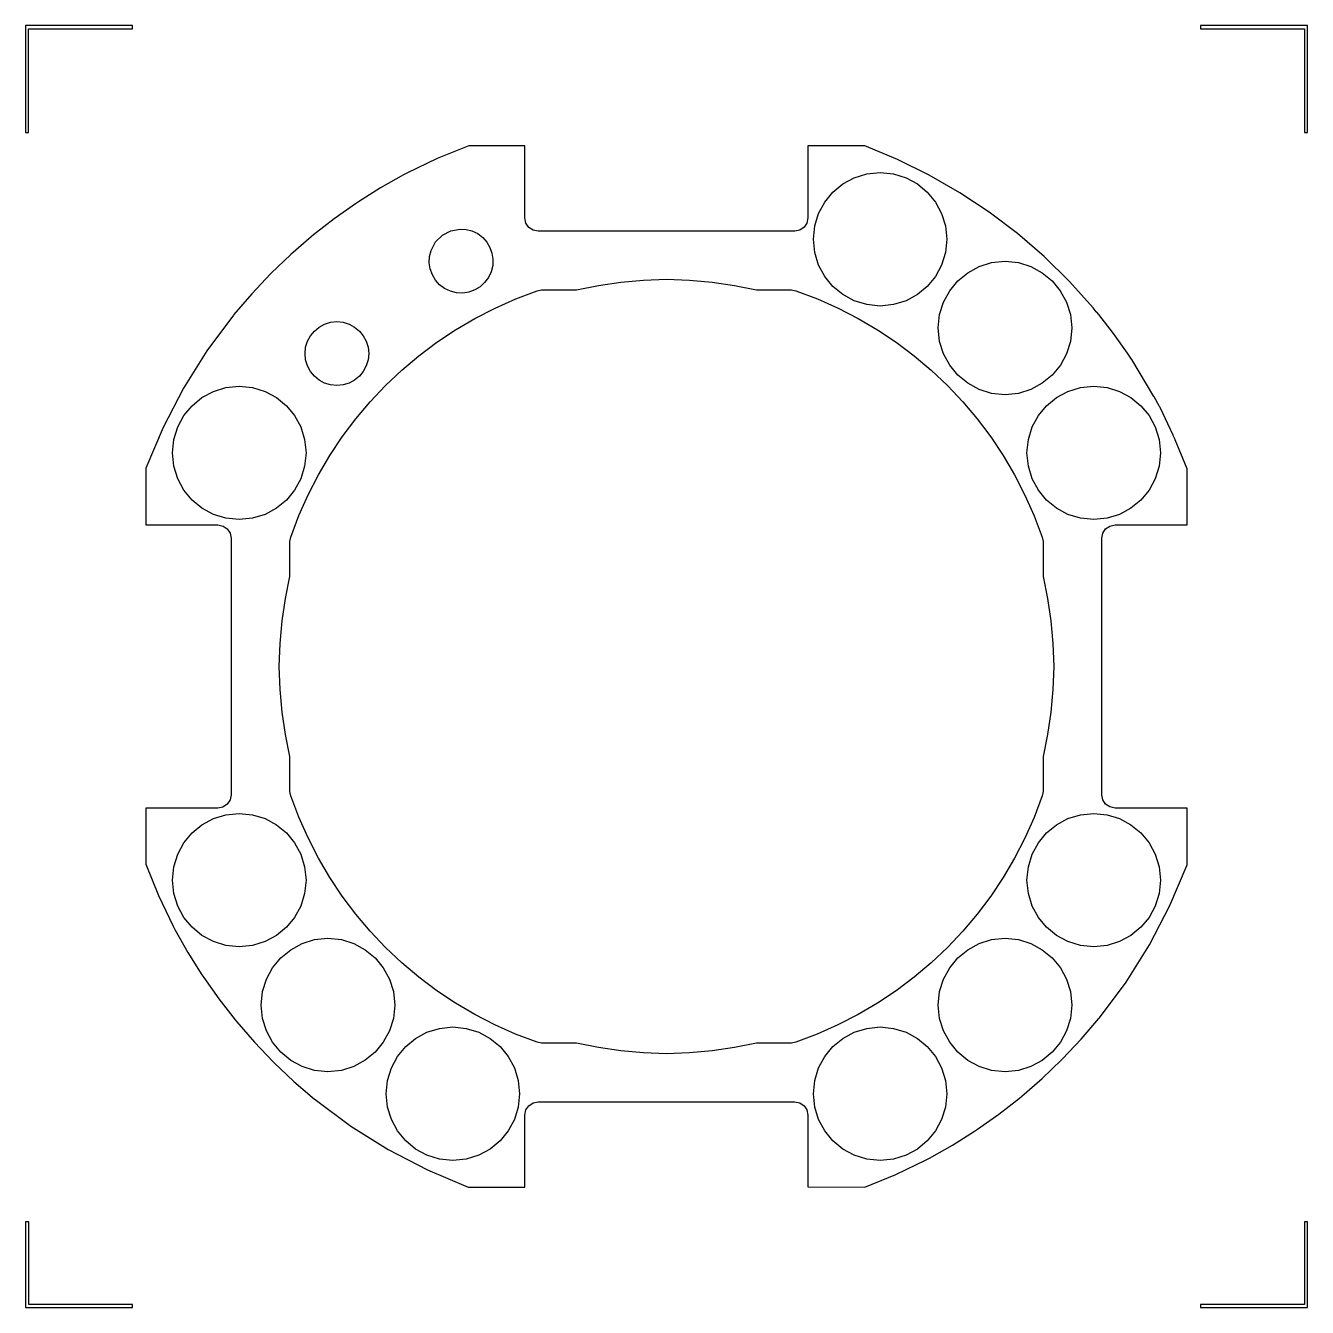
# Model space of a CAD drawing. Extents: x 0 to 12, y 0 to 12.
import ezdxf

# ---------------------------------------------------------------- set-up
doc = ezdxf.new("R2010")
doc.units = 0
doc.layers.add('Layer_1', color=7, linetype='CONTINUOUS')

msp = doc.modelspace()

# ---------------------------------------------------------------- linework, layer by layer
at = {"layer": 'Layer_1', "color": 7}
for points in [[(0, 12.000011), (0, 10.999996), (0.028332, 10.999996), (0.028332, 11.971623), (1.000015, 11.971623), (1.000015, 12.000011), (0, 12.000011), (0, 12.000011)], [(10.999997, 12.000011), (10.999997, 11.971623), (11.97168, 11.971623), (11.97168, 10.999996), (12.000012, 10.999996), (12.000012, 11.98579), (12.000012, 12.000011), (10.999997, 12.000011), (10.999997, 12.000011)], [(0.000056, 0.799978), (0.000056, 0), (1.000071, 0), (1.000071, 0.028332), (0.028389, 0.028332), (0.028389, 0.799978), (0.000056, 0.799978), (0.000056, 0.799978)], [(11.97168, 0.799978), (11.97168, 0.028332), (10.999997, 0.028332), (10.999997, 0), (12.000012, 0), (12.000012, 0.799978), (11.97168, 0.799978), (11.97168, 0.799978)]]:
    msp.add_lwpolyline(points, close=True, dxfattribs=at)
for points in [[(4.148028, 10.874997), (3.854335, 10.755743), (3.568425, 10.618902), (3.538603, 10.603413), (3.537784, 10.602973), (3.323529, 10.481751), (3.115224, 10.350571), (3.115224, 10.350515), (3.087499, 10.331884), (2.887345, 10.190509), (2.694041, 10.039905), (2.674088, 10.023699), (2.482878, 9.857906), (2.299921, 9.683048), (2.299639, 9.682823), (2.292033, 9.675106), (2.11633, 9.489044), (1.949948, 9.294602), (1.94961, 9.294215), (1.945145, 9.288758), (1.944863, 9.288428), (1.697612, 8.955656), (1.477978, 8.60484), (1.286803, 8.237736), (1.124928, 7.856095), (1.124928, 7.324944), (1.799894, 7.324944), (1.848542, 7.315125), (1.888273, 7.288347), (1.915068, 7.248627), (1.924907, 7.199983), (1.924907, 4.799992), (1.915392, 4.752151), (1.888292, 4.711593), (1.847735, 4.684493), (1.799894, 4.674976), (1.124928, 4.674976), (1.124928, 4.14807), (1.243966, 3.854889), (1.380528, 3.569459), (1.380867, 3.568742), (1.397239, 3.537323), (1.397239, 3.537266), (1.518589, 3.322785), (1.649915, 3.114264), (1.667388, 3.088302), (1.809279, 2.887379), (1.96047, 2.693356), (1.975791, 2.674559), (1.975791, 2.674503), (2.141767, 2.483036), (2.316829, 2.299842), (2.316829, 2.299729), (2.324658, 2.292122), (2.324658, 2.292066), (2.510877, 2.116162), (2.705494, 1.949596), (2.705776, 1.949426), (2.710628, 1.945402), (2.710628, 1.945346), (2.71091, 1.945177), (3.043796, 1.69782), (3.394746, 1.478112), (3.761999, 1.286885), (4.143794, 1.124968), (4.487863, 1.124968), (4.487863, 1.124968), (4.674725, 1.125194), (4.674725, 1.799992), (4.684559, 1.848623), (4.71134, 1.888337), (4.751054, 1.915118), (4.799684, 1.924952), (7.199677, 1.924952), (7.248326, 1.915134), (7.288058, 1.888357), (7.314853, 1.848637), (7.324693, 1.799992), (7.324693, 1.126903), (7.85678, 1.126734), (8.147311, 1.245042), (8.430211, 1.380568), (8.462898, 1.397546), (8.676726, 1.518539), (8.884631, 1.649451), (8.912246, 1.668082), (9.1122, 1.809355), (9.305317, 1.95984), (9.325713, 1.976432), (9.325713, 1.976488), (9.516605, 2.141966), (9.699274, 2.316478), (9.708037, 2.325463), (9.883042, 2.510813), (10.048798, 2.704479), (10.04908, 2.704704), (10.055088, 2.712091), (10.302219, 3.044773), (10.521744, 3.395483), (10.712828, 3.76247), (10.874636, 4.143983), (10.874636, 4.488713), (10.874636, 4.489263), (10.875229, 4.674967), (10.199603, 4.674967), (10.150959, 4.684807), (10.111239, 4.711603), (10.084461, 4.751334), (10.074644, 4.799983), (10.074644, 7.199974), (10.084477, 7.248605), (10.111259, 7.288319), (10.150972, 7.315101), (10.199603, 7.324935), (10.874622, 7.324935), (10.874622, 7.851676), (10.763331, 8.121937), (10.761609, 8.125134), (10.743804, 8.164215), (10.743409, 8.165152), (10.621094, 8.425987), (10.618723, 8.430121), (10.615525, 8.435413), (10.564429, 8.525922), (10.563103, 8.528293), (10.355901, 8.875173), (10.354348, 8.877323), (10.35401, 8.87771), (10.346624, 8.887797), (10.314818, 8.934981), (10.184626, 9.118529), (10.046653, 9.296303), (10.02791, 9.317359), (10.023942, 9.322044), (9.993736, 9.358314), (9.771661, 9.605547), (9.535044, 9.837433), (9.284706, 10.05341), (9.021469, 10.252916), (8.746154, 10.435389), (8.459583, 10.600266), (8.162577, 10.746984), (7.855956, 10.874983), (7.324586, 10.874983), (7.324586, 10.20002), (7.314801, 10.151465), (7.288116, 10.111779), (7.248518, 10.084962), (7.199996, 10.075018), (4.800003, 10.075018), (4.752161, 10.084533), (4.711603, 10.111633), (4.684503, 10.152192), (4.674987, 10.200034), (4.674987, 10.874997), (4.148028, 10.874997), (4.148028, 10.874997)], [(7.999974, 10.624965), (8.125512, 10.61221), (8.242635, 10.57565), (8.348779, 10.517849), (8.441377, 10.441372), (8.517864, 10.348785), (8.575674, 10.24265), (8.61224, 10.125533), (8.624998, 9.999998), (8.61224, 9.87446), (8.575674, 9.757337), (8.517864, 9.651193), (8.441377, 9.558595), (8.348779, 9.482108), (8.242635, 9.424299), (8.125512, 9.387732), (7.999974, 9.374975), (7.874437, 9.387732), (7.757313, 9.424299), (7.65117, 9.482108), (7.558571, 9.558595), (7.482085, 9.651193), (7.424275, 9.757337), (7.387709, 9.87446), (7.374951, 9.999998), (7.387709, 10.125533), (7.424275, 10.24265), (7.482085, 10.348785), (7.558571, 10.441372), (7.65117, 10.517849), (7.757313, 10.57565), (7.874437, 10.61221), (7.999974, 10.624965), (7.999974, 10.624965)], [(4.068926, 10.095468), (4.124267, 10.092012), (4.178011, 10.078325), (4.232329, 10.052377), (4.279019, 10.016937), (4.317353, 9.973622), (4.346603, 9.92405), (4.366041, 9.86984), (4.374939, 9.81261), (4.37257, 9.753978), (4.358204, 9.695561), (4.332357, 9.641229), (4.297081, 9.594323), (4.253965, 9.555635), (4.204596, 9.525958), (4.150564, 9.506085), (4.093458, 9.496809), (4.034866, 9.498923), (3.976377, 9.513219), (3.922049, 9.539156), (3.875351, 9.574591), (3.837011, 9.617904), (3.807756, 9.667477), (3.788314, 9.72169), (3.77941, 9.778925), (3.781774, 9.837562), (3.79613, 9.895983), (3.838844, 9.975439), (3.901821, 10.037678), (3.980138, 10.078941), (4.06887, 10.095468), (4.068926, 10.095468)], [(9.169323, 9.794284), (9.294851, 9.78153), (9.411968, 9.744973), (9.518107, 9.687178), (9.610703, 9.610709), (9.687191, 9.518129), (9.745004, 9.412004), (9.781578, 9.294896), (9.794346, 9.169371), (9.781589, 9.043834), (9.745022, 8.92671), (9.687212, 8.820567), (9.610726, 8.727969), (9.518127, 8.651482), (9.411984, 8.593672), (9.29486, 8.557106), (9.169323, 8.544348), (9.043785, 8.557106), (8.926662, 8.593672), (8.820518, 8.651482), (8.72792, 8.727969), (8.651433, 8.820567), (8.593623, 8.92671), (8.557057, 9.043834), (8.544299, 9.169371), (8.557059, 9.294896), (8.593629, 9.412004), (8.651442, 9.518129), (8.727931, 9.610709), (8.820531, 9.687178), (8.926673, 9.744973), (9.043793, 9.78153), (9.169323, 9.794284), (9.169323, 9.794284)], [(6.000001, 9.624951), (6.216172, 9.618405), (6.428958, 9.599162), (6.638064, 9.567816), (6.843193, 9.52496), (7.171333, 9.52496), (7.212123, 9.518125), (7.4123, 9.442518), (7.606683, 9.356085), (7.794912, 9.259184), (7.976628, 9.152177), (8.15147, 9.035423), (8.319079, 8.909281), (8.479094, 8.774113), (8.631157, 8.630276), (8.774907, 8.478132), (8.909985, 8.318041), (9.036031, 8.150361), (9.152685, 7.975453), (9.259587, 7.793677), (9.356378, 7.605393), (9.442697, 7.41096), (9.518186, 7.210738), (9.525021, 7.170003), (9.525021, 6.842857), (9.567859, 6.637803), (9.599207, 6.428783), (9.618461, 6.216083), (9.625013, 5.999994), (9.618461, 5.783894), (9.599208, 5.571178), (9.56786, 5.362141), (9.525021, 5.157075), (9.525021, 4.828771), (9.518186, 4.787982), (9.442581, 4.587794), (9.356148, 4.393401), (9.259246, 4.205162), (9.152235, 4.023437), (9.035476, 3.848586), (8.909328, 3.680968), (8.774152, 3.520945), (8.630307, 3.368874), (8.478153, 3.225117), (8.318052, 3.090033), (8.150362, 2.963981), (7.975444, 2.847322), (7.793657, 2.740415), (7.605363, 2.64362), (7.41092, 2.557298), (7.210689, 2.481807), (7.169953, 2.474972), (6.84292, 2.474972), (6.637854, 2.432134), (6.428816, 2.400786), (6.2161, 2.381534), (6.000001, 2.374982), (5.783909, 2.381534), (5.571213, 2.400786), (5.362194, 2.432134), (5.157136, 2.474972), (4.828779, 2.474972), (4.787989, 2.481807), (4.587806, 2.557407), (4.393417, 2.643835), (4.205181, 2.740732), (4.023459, 2.847736), (3.84861, 2.964489), (3.680995, 3.090631), (3.520972, 3.2258), (3.368902, 3.369638), (3.225144, 3.521784), (3.090059, 3.681878), (2.964006, 3.849561), (2.847344, 4.024471), (2.740435, 4.20625), (2.643636, 4.394536), (2.557309, 4.588971), (2.481813, 4.789194), (2.474978, 4.829929), (2.474978, 5.157075), (2.432142, 5.362143), (2.400796, 5.571181), (2.381545, 5.783896), (2.374989, 5.999994), (2.381547, 6.21608), (2.400799, 6.42878), (2.432144, 6.637802), (2.474978, 6.842857), (2.474978, 7.171381), (2.48187, 7.212171), (2.557472, 7.412338), (2.6439, 7.606711), (2.740794, 7.794931), (2.847793, 7.976639), (2.964539, 8.151473), (3.090671, 8.319076), (3.22583, 8.479086), (3.369656, 8.631144), (3.521789, 8.774891), (3.681869, 8.909967), (3.849536, 9.036012), (4.024431, 9.152666), (4.206193, 9.259569), (4.394464, 9.356363), (4.588883, 9.442686), (4.78909, 9.51818), (4.829826, 9.52496), (5.156862, 9.52496), (5.361983, 9.567816), (5.57107, 9.599162), (5.783837, 9.618404), (6.000001, 9.624951), (6.000001, 9.624951)], [(2.913966, 9.229454), (2.973869, 9.223291), (3.029774, 9.205614), (3.080453, 9.177704), (3.124675, 9.140842), (3.16121, 9.096308), (3.188828, 9.045383), (3.206299, 8.989347), (3.212393, 8.929482), (3.206296, 8.869618), (3.188823, 8.813577), (3.161205, 8.762643), (3.124671, 8.718098), (3.08045, 8.681225), (3.029773, 8.653305), (2.973868, 8.635621), (2.913966, 8.629456), (2.854076, 8.635642), (2.798182, 8.653337), (2.747512, 8.681261), (2.703298, 8.718133), (2.666769, 8.762672), (2.639155, 8.813597), (2.621686, 8.869627), (2.615592, 8.929482), (2.621686, 8.989335), (2.639155, 9.045359), (2.666769, 9.096275), (2.703298, 9.140804), (2.747512, 9.177666), (2.798182, 9.205581), (2.854076, 9.22327), (2.913966, 9.229454), (2.913966, 9.229454)], [(1.999995, 8.624991), (2.125533, 8.612236), (2.242657, 8.575675), (2.348801, 8.517875), (2.441399, 8.441398), (2.517885, 8.34881), (2.575695, 8.242675), (2.612261, 8.125558), (2.625018, 8.000023), (2.612261, 7.874486), (2.575695, 7.757362), (2.517885, 7.651219), (2.441399, 7.558621), (2.348801, 7.482134), (2.242657, 7.424324), (2.125533, 7.387758), (1.999995, 7.375), (1.874458, 7.387758), (1.757336, 7.424325), (1.651192, 7.482135), (1.558594, 7.558622), (1.482108, 7.65122), (1.424298, 7.757363), (1.387732, 7.874486), (1.374974, 8.000023), (1.387732, 8.125558), (1.424298, 8.242675), (1.482108, 8.348809), (1.558594, 8.441397), (1.651192, 8.517874), (1.757336, 8.575675), (1.874458, 8.612235), (1.999995, 8.624991), (1.999995, 8.624991)], [(10.000004, 8.624991), (10.125542, 8.612236), (10.242665, 8.575675), (10.348809, 8.517875), (10.441407, 8.441398), (10.517894, 8.34881), (10.575704, 8.242675), (10.61227, 8.125558), (10.625028, 8.000023), (10.61227, 7.874486), (10.575704, 7.757362), (10.517894, 7.651219), (10.441407, 7.558621), (10.348809, 7.482134), (10.242665, 7.424324), (10.125542, 7.387758), (10.000004, 7.375), (9.874467, 7.387758), (9.757343, 7.424324), (9.6512, 7.482134), (9.558601, 7.558621), (9.482115, 7.651219), (9.424305, 7.757362), (9.387738, 7.874486), (9.374981, 8.000023), (9.387738, 8.125558), (9.424305, 8.242675), (9.482115, 8.34881), (9.558601, 8.441398), (9.6512, 8.517875), (9.757343, 8.575675), (9.874467, 8.612236), (10.000004, 8.624991), (10.000004, 8.624991)], [(1.999995, 4.624987), (2.125533, 4.612232), (2.242657, 4.575671), (2.348801, 4.517871), (2.441399, 4.441394), (2.517885, 4.348806), (2.575695, 4.242671), (2.612261, 4.125554), (2.625018, 4.000019), (2.612261, 3.874482), (2.575695, 3.757358), (2.517885, 3.651215), (2.441399, 3.558617), (2.348801, 3.48213), (2.242657, 3.42432), (2.125533, 3.387754), (1.999995, 3.374996), (1.874458, 3.387755), (1.757336, 3.424321), (1.651192, 3.482131), (1.558594, 3.558618), (1.482108, 3.651216), (1.424298, 3.757359), (1.387732, 3.874482), (1.374974, 4.000019), (1.387732, 4.125554), (1.424298, 4.242671), (1.482108, 4.348805), (1.558594, 4.441393), (1.651192, 4.51787), (1.757336, 4.575671), (1.874458, 4.612231), (1.999995, 4.624987), (1.999995, 4.624987)], [(10.000004, 4.624987), (10.125542, 4.612232), (10.242665, 4.575671), (10.348809, 4.517871), (10.441407, 4.441394), (10.517894, 4.348806), (10.575704, 4.242671), (10.61227, 4.125554), (10.625028, 4.000019), (10.61227, 3.874482), (10.575704, 3.757358), (10.517894, 3.651215), (10.441407, 3.558617), (10.348809, 3.48213), (10.242665, 3.42432), (10.125542, 3.387754), (10.000004, 3.374996), (9.874467, 3.387754), (9.757343, 3.42432), (9.6512, 3.48213), (9.558601, 3.558617), (9.482115, 3.651215), (9.424305, 3.757358), (9.387738, 3.874482), (9.374981, 4.000019), (9.387738, 4.125554), (9.424305, 4.242671), (9.482115, 4.348806), (9.558601, 4.441394), (9.6512, 4.517871), (9.757343, 4.575672), (9.874467, 4.612232), (10.000004, 4.624987), (10.000004, 4.624987)], [(2.830676, 3.455639), (2.956204, 3.442873), (3.073318, 3.406306), (3.179453, 3.348501), (3.272043, 3.272024), (3.348523, 3.179438), (3.406327, 3.073308), (3.44289, 2.956197), (3.455646, 2.830671), (3.44289, 2.705142), (3.406327, 2.588026), (3.348523, 2.481887), (3.272043, 2.389291), (3.179453, 2.312803), (3.073318, 2.25499), (2.956204, 2.218417), (2.830676, 2.205648), (2.705139, 2.218406), (2.588016, 2.254972), (2.481873, 2.312782), (2.389275, 2.389269), (2.312789, 2.481867), (2.25498, 2.58801), (2.218413, 2.705134), (2.205656, 2.830671), (2.218413, 2.956206), (2.25498, 3.073323), (2.312789, 3.179458), (2.389275, 3.272046), (2.481873, 3.348523), (2.588016, 3.406323), (2.705139, 3.442884), (2.830676, 3.455639), (2.830676, 3.455639)], [(9.169323, 3.455639), (9.29486, 3.442884), (9.411984, 3.406323), (9.518127, 3.348523), (9.610726, 3.272046), (9.687212, 3.179458), (9.745022, 3.073323), (9.781589, 2.956206), (9.794346, 2.830671), (9.781589, 2.705134), (9.745022, 2.58801), (9.687212, 2.481867), (9.610726, 2.389269), (9.518127, 2.312782), (9.411984, 2.254972), (9.29486, 2.218406), (9.169323, 2.205648), (9.043785, 2.218406), (8.926662, 2.254972), (8.820518, 2.312782), (8.72792, 2.389269), (8.651433, 2.481867), (8.593623, 2.58801), (8.557057, 2.705134), (8.544299, 2.830671), (8.557057, 2.956206), (8.593623, 3.073323), (8.651433, 3.179458), (8.72792, 3.272046), (8.820518, 3.348523), (8.926662, 3.406323), (9.043785, 3.442884), (9.169323, 3.455639), (9.169323, 3.455639)], [(3.999971, 2.624958), (4.125508, 2.612202), (4.242632, 2.575642), (4.348775, 2.517841), (4.441373, 2.441365), (4.51786, 2.348777), (4.575669, 2.242642), (4.612236, 2.125525), (4.624995, 1.99999), (4.612234, 1.874462), (4.575664, 1.757349), (4.517852, 1.651214), (4.441362, 1.558625), (4.348763, 1.482145), (4.242621, 1.424341), (4.125501, 1.387778), (3.999971, 1.375022), (3.874442, 1.387778), (3.757326, 1.424341), (3.651186, 1.482145), (3.55859, 1.558625), (3.482103, 1.651214), (3.42429, 1.757349), (3.387716, 1.874462), (3.374948, 1.99999), (3.387705, 2.125525), (3.424272, 2.242642), (3.482081, 2.348777), (3.558568, 2.441365), (3.651166, 2.517841), (3.75731, 2.575642), (3.874434, 2.612202), (3.999971, 2.624958), (3.999971, 2.624958)], [(7.999974, 2.624958), (8.125512, 2.612202), (8.242635, 2.575642), (8.348779, 2.517841), (8.441377, 2.441365), (8.517864, 2.348777), (8.575674, 2.242642), (8.61224, 2.125525), (8.624998, 1.99999), (8.612238, 1.874462), (8.575668, 1.757349), (8.517855, 1.651214), (8.441366, 1.558625), (8.348767, 1.482145), (8.242624, 1.424341), (8.125504, 1.387778), (7.999974, 1.375022), (7.874446, 1.387778), (7.757329, 1.424341), (7.65119, 1.482145), (7.558594, 1.558625), (7.482106, 1.651214), (7.424293, 1.757349), (7.387719, 1.874462), (7.374951, 1.99999), (7.387709, 2.125525), (7.424275, 2.242642), (7.482085, 2.348777), (7.558571, 2.441365), (7.65117, 2.517841), (7.757313, 2.575642), (7.874437, 2.612202), (7.999974, 2.624958), (7.999974, 2.624958)]]:
    msp.add_lwpolyline(points, dxfattribs=at)

doc.saveas('drawing.dxf')
